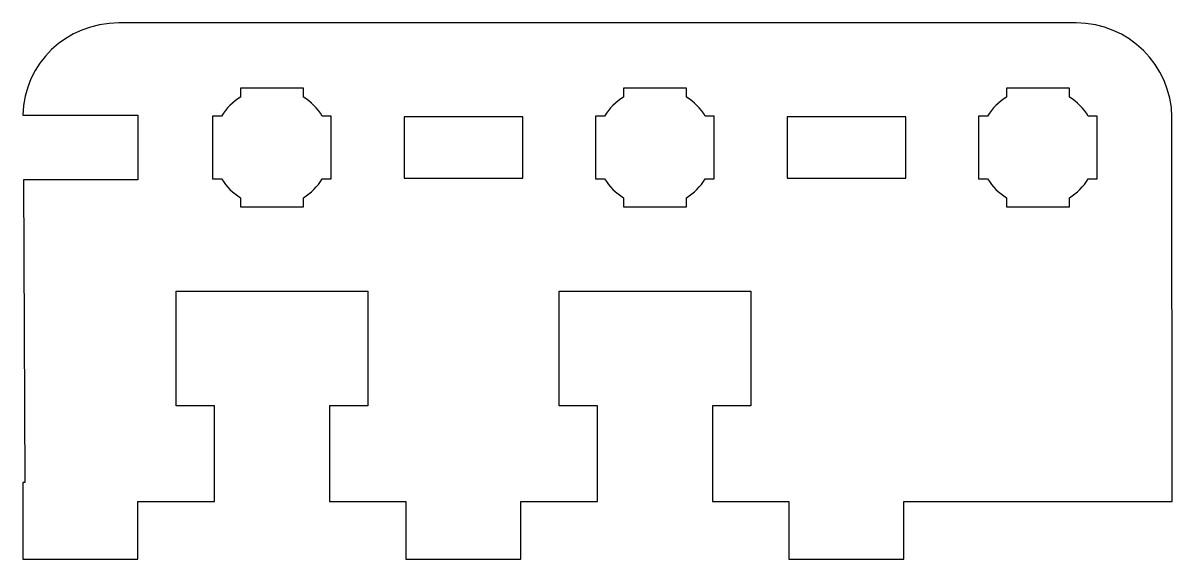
# Model space of a CAD drawing. Extents: x -135 to -75, y -162.5 to -134.5.
import ezdxf

# ---------------------------------------------------------------- set-up
doc = ezdxf.new("R2010")
doc.units = 0
doc.header["$MEASUREMENT"] = 0
doc.layers.add('LAYER_1', color=7, linetype='CONTINUOUS')

msp = doc.modelspace()

# ---------------------------------------------------------------- linework, layer by layer
at = {"layer": 'LAYER_1'}
for points in [[(-115.1001, -142.6), (-108.9001, -142.6), (-108.9001, -139.4), (-115.1001, -139.4), (-115.1001, -142.6)], [(-95.1001, -142.6), (-88.9001, -142.6), (-88.9001, -139.4), (-95.1001, -139.4), (-95.1001, -142.6)]]:
    msp.add_lwpolyline(points, close=True, dxfattribs=at)
for points, knots in [([(-79.9996, -134.5), (-77.268, -134.5), (-75.0473, -136.692), (-75.0006, -139.4125), (-75.0006, -139.4125), (-75.0006, -139.4125), (-74.9995, -159.5001), (-74.9995, -159.5001), (-74.9995, -159.5001), (-74.9995, -159.5001), (-74.9995, -159.5), (-74.9995, -159.5), (-74.9995, -159.5), (-74.9995, -159.5), (-74.9995, -159.5), (-74.9995, -159.5), (-74.9995, -159.5), (-74.9995, -159.5), (-89.0005, -159.5), (-89.0005, -159.5), (-89.0005, -159.5), (-89.0005, -159.5), (-89.0005, -162.5), (-89.0005, -162.5), (-89.0005, -162.5), (-89.0005, -162.5), (-95.0005, -162.5), (-95.0005, -162.5), (-95.0005, -162.5), (-95.0005, -162.5), (-95.0005, -159.5), (-95.0005, -159.5), (-95.0005, -159.5), (-95.0005, -159.5), (-99.0005, -159.5), (-99.0005, -159.5), (-99.0005, -159.5), (-99.0005, -159.5), (-99.0005, -154.5), (-99.0005, -154.5), (-99.0005, -154.5), (-99.0005, -154.5), (-97.0005, -154.4999), (-97.0005, -154.4999), (-97.0005, -154.4999), (-97.0005, -154.4999), (-97.0005, -148.5), (-97.0005, -148.5), (-97.0005, -148.5), (-100.8338, -148.5), (-103.1672, -148.5), (-107.0005, -148.5), (-107.0005, -148.5), (-107.0005, -148.5), (-107.0005, -154.4999), (-107.0005, -154.4999), (-107.0005, -154.4999), (-107.0005, -154.4999), (-105.0005, -154.5), (-105.0005, -154.5), (-105.0005, -154.5), (-105.0005, -154.5), (-105.0005, -159.5), (-105.0005, -159.5), (-105.0005, -159.5), (-105.0005, -159.5), (-108.9996, -159.5), (-108.9996, -159.5), (-108.9996, -159.5), (-108.9996, -159.5), (-108.9996, -162.5), (-108.9996, -162.5), (-108.9996, -162.5), (-108.9996, -162.5), (-109.0005, -162.5), (-109.0005, -162.5), (-109.0005, -162.5), (-109.0005, -162.5), (-114.9996, -162.5), (-114.9996, -162.5), (-114.9996, -162.5), (-114.9996, -162.5), (-115.0005, -162.5), (-115.0005, -162.5), (-115.0005, -162.5), (-115.0005, -162.5), (-115.0005, -159.5), (-115.0005, -159.5), (-115.0005, -159.5), (-115.0005, -159.5), (-119.0005, -159.5001), (-119.0005, -159.5001), (-119.0005, -159.5001), (-119.0005, -159.5001), (-119.0005, -154.5), (-119.0005, -154.5), (-119.0005, -154.5), (-119.0005, -154.5), (-117.0005, -154.4999), (-117.0005, -154.4999), (-117.0005, -154.4999), (-117.0005, -154.4999), (-117.0005, -148.5), (-117.0005, -148.5), (-117.0005, -148.5), (-120.8338, -148.5), (-123.1672, -148.5), (-127.0005, -148.5), (-127.0005, -148.5), (-127.0005, -148.5), (-127.0005, -154.4999), (-127.0005, -154.4999), (-127.0005, -154.4999), (-127.0005, -154.4999), (-125.0005, -154.5), (-125.0005, -154.5), (-125.0005, -154.5), (-125.0005, -154.5), (-125.0005, -159.5), (-125.0005, -159.5), (-125.0005, -159.5), (-125.0005, -159.5), (-129.0005, -159.5), (-129.0005, -159.5), (-129.0005, -159.5), (-129.0005, -159.5), (-129.0005, -162.5), (-129.0005, -162.5), (-129.0005, -162.5), (-129.0005, -162.5), (-134.8755, -162.5), (-134.8755, -162.5), (-134.8755, -162.5), (-134.8755, -162.5), (-135.0005, -162.5), (-135.0005, -162.5), (-135.0005, -162.5), (-135.0005, -162.5), (-135.0005, -158.5), (-135.0005, -158.5), (-135.0005, -158.5), (-135.0005, -158.5), (-134.8968, -158.5), (-134.8968, -158.5), (-134.8968, -158.5), (-134.8968, -158.5), (-134.9813, -142.6875), (-134.9813, -142.6875), (-134.9813, -142.6875), (-134.9813, -142.6875), (-129.0005, -142.6875), (-129.0005, -142.6875), (-129.0005, -142.6875), (-129.0005, -142.6875), (-129.0005, -139.3125), (-129.0005, -139.3125), (-129.0005, -139.3125), (-129.0005, -139.3125), (-134.9995, -139.3125), (-134.9995, -139.3125), (-134.9995, -139.3125), (-134.9528, -136.592), (-132.7321, -134.5), (-130.0005, -134.5), (-130.0005, -134.5), (-130.0005, -134.5), (-79.9996, -134.5), (-79.9996, -134.5)], [0, 0, 0, 0, 0.0238095, 0.0238095, 0.0238095, 0.0238095, 0.047619, 0.047619, 0.047619, 0.047619, 0.0714286, 0.0714286, 0.0714286, 0.0714286, 0.0952381, 0.0952381, 0.0952381, 0.0952381, 0.1190476, 0.1190476, 0.1190476, 0.1190476, 0.1428571, 0.1428571, 0.1428571, 0.1428571, 0.1666667, 0.1666667, 0.1666667, 0.1666667, 0.1904762, 0.1904762, 0.1904762, 0.1904762, 0.2142857, 0.2142857, 0.2142857, 0.2142857, 0.2380952, 0.2380952, 0.2380952, 0.2380952, 0.2619048, 0.2619048, 0.2619048, 0.2619048, 0.2857143, 0.2857143, 0.2857143, 0.2857143, 0.3095238, 0.3095238, 0.3095238, 0.3095238, 0.3333333, 0.3333333, 0.3333333, 0.3333333, 0.3571429, 0.3571429, 0.3571429, 0.3571429, 0.3809524, 0.3809524, 0.3809524, 0.3809524, 0.4047619, 0.4047619, 0.4047619, 0.4047619, 0.4285714, 0.4285714, 0.4285714, 0.4285714, 0.452381, 0.452381, 0.452381, 0.452381, 0.4761905, 0.4761905, 0.4761905, 0.4761905, 0.5, 0.5, 0.5, 0.5, 0.5238095, 0.5238095, 0.5238095, 0.5238095, 0.547619, 0.547619, 0.547619, 0.547619, 0.5714286, 0.5714286, 0.5714286, 0.5714286, 0.5952381, 0.5952381, 0.5952381, 0.5952381, 0.6190476, 0.6190476, 0.6190476, 0.6190476, 0.6428571, 0.6428571, 0.6428571, 0.6428571, 0.6666667, 0.6666667, 0.6666667, 0.6666667, 0.6904762, 0.6904762, 0.6904762, 0.6904762, 0.7142857, 0.7142857, 0.7142857, 0.7142857, 0.7380952, 0.7380952, 0.7380952, 0.7380952, 0.7619048, 0.7619048, 0.7619048, 0.7619048, 0.7857143, 0.7857143, 0.7857143, 0.7857143, 0.8095238, 0.8095238, 0.8095238, 0.8095238, 0.8333333, 0.8333333, 0.8333333, 0.8333333, 0.8571429, 0.8571429, 0.8571429, 0.8571429, 0.8809524, 0.8809524, 0.8809524, 0.8809524, 0.9047619, 0.9047619, 0.9047619, 0.9047619, 0.9285714, 0.9285714, 0.9285714, 0.9285714, 0.952381, 0.952381, 0.952381, 0.952381, 0.9761905, 0.9761905, 0.9761905, 0.9761905, 1, 1, 1, 1]), ([(-123.6405, -144.1), (-123.6405, -144.1), (-123.6405, -143.6304), (-123.6405, -143.6304), (-123.6405, -143.6304), (-124.041, -143.3801), (-124.3801, -143.0408), (-124.6305, -142.6404), (-124.6305, -142.6404), (-124.6305, -142.6404), (-125.1, -142.6404), (-125.1, -142.6404), (-125.1, -142.6404), (-125.1, -142.6404), (-125.1, -141), (-125.1, -141), (-125.1, -141), (-125.1, -141), (-125.1, -139.3596), (-125.1, -139.3596), (-125.1, -139.3596), (-125.1, -139.3596), (-124.6305, -139.3596), (-124.6305, -139.3596), (-124.6305, -139.3596), (-124.3801, -138.9592), (-124.041, -138.6199), (-123.6405, -138.3695), (-123.6405, -138.3695), (-123.6405, -138.3695), (-123.6405, -137.9), (-123.6405, -137.9), (-123.6405, -137.9), (-123.6405, -137.9), (-122.0001, -137.9), (-122.0001, -137.9), (-122.0001, -137.9), (-122.0001, -137.9), (-120.3596, -137.9), (-120.3596, -137.9), (-120.3596, -137.9), (-120.3596, -137.9), (-120.3596, -138.3695), (-120.3596, -138.3695), (-120.3596, -138.3695), (-119.9591, -138.6199), (-119.62, -138.9592), (-119.3696, -139.3596), (-119.3696, -139.3596), (-119.3696, -139.3596), (-118.9001, -139.3596), (-118.9001, -139.3596), (-118.9001, -139.3596), (-118.9001, -139.3596), (-118.9001, -141), (-118.9001, -141), (-118.9001, -141), (-118.9001, -141), (-118.9001, -142.6404), (-118.9001, -142.6404), (-118.9001, -142.6404), (-118.9001, -142.6404), (-119.3696, -142.6404), (-119.3696, -142.6404), (-119.3696, -142.6404), (-119.62, -143.0408), (-119.9591, -143.3801), (-120.3596, -143.6304), (-120.3596, -143.6304), (-120.3596, -143.6304), (-120.3596, -144.1), (-120.3596, -144.1), (-120.3596, -144.1), (-120.3596, -144.1), (-122.0001, -144.1), (-122.0001, -144.1), (-122.0001, -144.1), (-122.0001, -144.1), (-123.6405, -144.1), (-123.6405, -144.1)], [0, 0, 0, 0, 0.05, 0.05, 0.05, 0.05, 0.1, 0.1, 0.1, 0.1, 0.15, 0.15, 0.15, 0.15, 0.2, 0.2, 0.2, 0.2, 0.25, 0.25, 0.25, 0.25, 0.3, 0.3, 0.3, 0.3, 0.35, 0.35, 0.35, 0.35, 0.4, 0.4, 0.4, 0.4, 0.45, 0.45, 0.45, 0.45, 0.5, 0.5, 0.5, 0.5, 0.55, 0.55, 0.55, 0.55, 0.6, 0.6, 0.6, 0.6, 0.65, 0.65, 0.65, 0.65, 0.7, 0.7, 0.7, 0.7, 0.75, 0.75, 0.75, 0.75, 0.8, 0.8, 0.8, 0.8, 0.85, 0.85, 0.85, 0.85, 0.9, 0.9, 0.9, 0.9, 0.95, 0.95, 0.95, 0.95, 1, 1, 1, 1]), ([(-103.6405, -144.1), (-103.6405, -144.1), (-103.6405, -143.6304), (-103.6405, -143.6304), (-103.6405, -143.6304), (-104.041, -143.3801), (-104.3801, -143.0408), (-104.6305, -142.6404), (-104.6305, -142.6404), (-104.6305, -142.6404), (-105.1, -142.6404), (-105.1, -142.6404), (-105.1, -142.6404), (-105.1, -142.6404), (-105.1, -141), (-105.1, -141), (-105.1, -141), (-105.1, -141), (-105.1, -139.3596), (-105.1, -139.3596), (-105.1, -139.3596), (-105.1, -139.3596), (-104.6305, -139.3596), (-104.6305, -139.3596), (-104.6305, -139.3596), (-104.3801, -138.9592), (-104.041, -138.6199), (-103.6405, -138.3695), (-103.6405, -138.3695), (-103.6405, -138.3695), (-103.6405, -137.9), (-103.6405, -137.9), (-103.6405, -137.9), (-103.6405, -137.9), (-102.0001, -137.9), (-102.0001, -137.9), (-102.0001, -137.9), (-102.0001, -137.9), (-100.3596, -137.9), (-100.3596, -137.9), (-100.3596, -137.9), (-100.3596, -137.9), (-100.3596, -138.3695), (-100.3596, -138.3695), (-100.3596, -138.3695), (-99.9591, -138.6199), (-99.62, -138.9592), (-99.3696, -139.3596), (-99.3696, -139.3596), (-99.3696, -139.3596), (-98.9001, -139.3596), (-98.9001, -139.3596), (-98.9001, -139.3596), (-98.9001, -139.3596), (-98.9001, -141), (-98.9001, -141), (-98.9001, -141), (-98.9001, -141), (-98.9001, -142.6404), (-98.9001, -142.6404), (-98.9001, -142.6404), (-98.9001, -142.6404), (-99.3696, -142.6404), (-99.3696, -142.6404), (-99.3696, -142.6404), (-99.62, -143.0408), (-99.9591, -143.3801), (-100.3596, -143.6304), (-100.3596, -143.6304), (-100.3596, -143.6304), (-100.3596, -144.1), (-100.3596, -144.1), (-100.3596, -144.1), (-100.3596, -144.1), (-102.0001, -144.1), (-102.0001, -144.1), (-102.0001, -144.1), (-102.0001, -144.1), (-103.6405, -144.1), (-103.6405, -144.1)], [0, 0, 0, 0, 0.05, 0.05, 0.05, 0.05, 0.1, 0.1, 0.1, 0.1, 0.15, 0.15, 0.15, 0.15, 0.2, 0.2, 0.2, 0.2, 0.25, 0.25, 0.25, 0.25, 0.3, 0.3, 0.3, 0.3, 0.35, 0.35, 0.35, 0.35, 0.4, 0.4, 0.4, 0.4, 0.45, 0.45, 0.45, 0.45, 0.5, 0.5, 0.5, 0.5, 0.55, 0.55, 0.55, 0.55, 0.6, 0.6, 0.6, 0.6, 0.65, 0.65, 0.65, 0.65, 0.7, 0.7, 0.7, 0.7, 0.75, 0.75, 0.75, 0.75, 0.8, 0.8, 0.8, 0.8, 0.85, 0.85, 0.85, 0.85, 0.9, 0.9, 0.9, 0.9, 0.95, 0.95, 0.95, 0.95, 1, 1, 1, 1]), ([(-83.6405, -144.1), (-83.6405, -144.1), (-83.6405, -143.6304), (-83.6405, -143.6304), (-83.6405, -143.6304), (-84.041, -143.3801), (-84.3801, -143.0408), (-84.6305, -142.6404), (-84.6305, -142.6404), (-84.6305, -142.6404), (-85.1, -142.6404), (-85.1, -142.6404), (-85.1, -142.6404), (-85.1, -142.6404), (-85.1, -141), (-85.1, -141), (-85.1, -141), (-85.1, -141), (-85.1, -139.3596), (-85.1, -139.3596), (-85.1, -139.3596), (-85.1, -139.3596), (-84.6305, -139.3596), (-84.6305, -139.3596), (-84.6305, -139.3596), (-84.3801, -138.9592), (-84.041, -138.6199), (-83.6405, -138.3695), (-83.6405, -138.3695), (-83.6405, -138.3695), (-83.6405, -137.9), (-83.6405, -137.9), (-83.6405, -137.9), (-83.6405, -137.9), (-82.0001, -137.9), (-82.0001, -137.9), (-82.0001, -137.9), (-82.0001, -137.9), (-80.3596, -137.9), (-80.3596, -137.9), (-80.3596, -137.9), (-80.3596, -137.9), (-80.3596, -138.3695), (-80.3596, -138.3695), (-80.3596, -138.3695), (-79.9591, -138.6199), (-79.62, -138.9592), (-79.3696, -139.3596), (-79.3696, -139.3596), (-79.3696, -139.3596), (-78.9001, -139.3596), (-78.9001, -139.3596), (-78.9001, -139.3596), (-78.9001, -139.3596), (-78.9001, -141), (-78.9001, -141), (-78.9001, -141), (-78.9001, -141), (-78.9001, -142.6404), (-78.9001, -142.6404), (-78.9001, -142.6404), (-78.9001, -142.6404), (-79.3696, -142.6404), (-79.3696, -142.6404), (-79.3696, -142.6404), (-79.62, -143.0408), (-79.9591, -143.3801), (-80.3596, -143.6304), (-80.3596, -143.6304), (-80.3596, -143.6304), (-80.3596, -144.1), (-80.3596, -144.1), (-80.3596, -144.1), (-80.3596, -144.1), (-82.0001, -144.1), (-82.0001, -144.1), (-82.0001, -144.1), (-82.0001, -144.1), (-83.6405, -144.1), (-83.6405, -144.1)], [0, 0, 0, 0, 0.05, 0.05, 0.05, 0.05, 0.1, 0.1, 0.1, 0.1, 0.15, 0.15, 0.15, 0.15, 0.2, 0.2, 0.2, 0.2, 0.25, 0.25, 0.25, 0.25, 0.3, 0.3, 0.3, 0.3, 0.35, 0.35, 0.35, 0.35, 0.4, 0.4, 0.4, 0.4, 0.45, 0.45, 0.45, 0.45, 0.5, 0.5, 0.5, 0.5, 0.55, 0.55, 0.55, 0.55, 0.6, 0.6, 0.6, 0.6, 0.65, 0.65, 0.65, 0.65, 0.7, 0.7, 0.7, 0.7, 0.75, 0.75, 0.75, 0.75, 0.8, 0.8, 0.8, 0.8, 0.85, 0.85, 0.85, 0.85, 0.9, 0.9, 0.9, 0.9, 0.95, 0.95, 0.95, 0.95, 1, 1, 1, 1])]:
    msp.add_open_spline(points, degree=3, knots=knots, dxfattribs=at)

doc.saveas('drawing.dxf')
